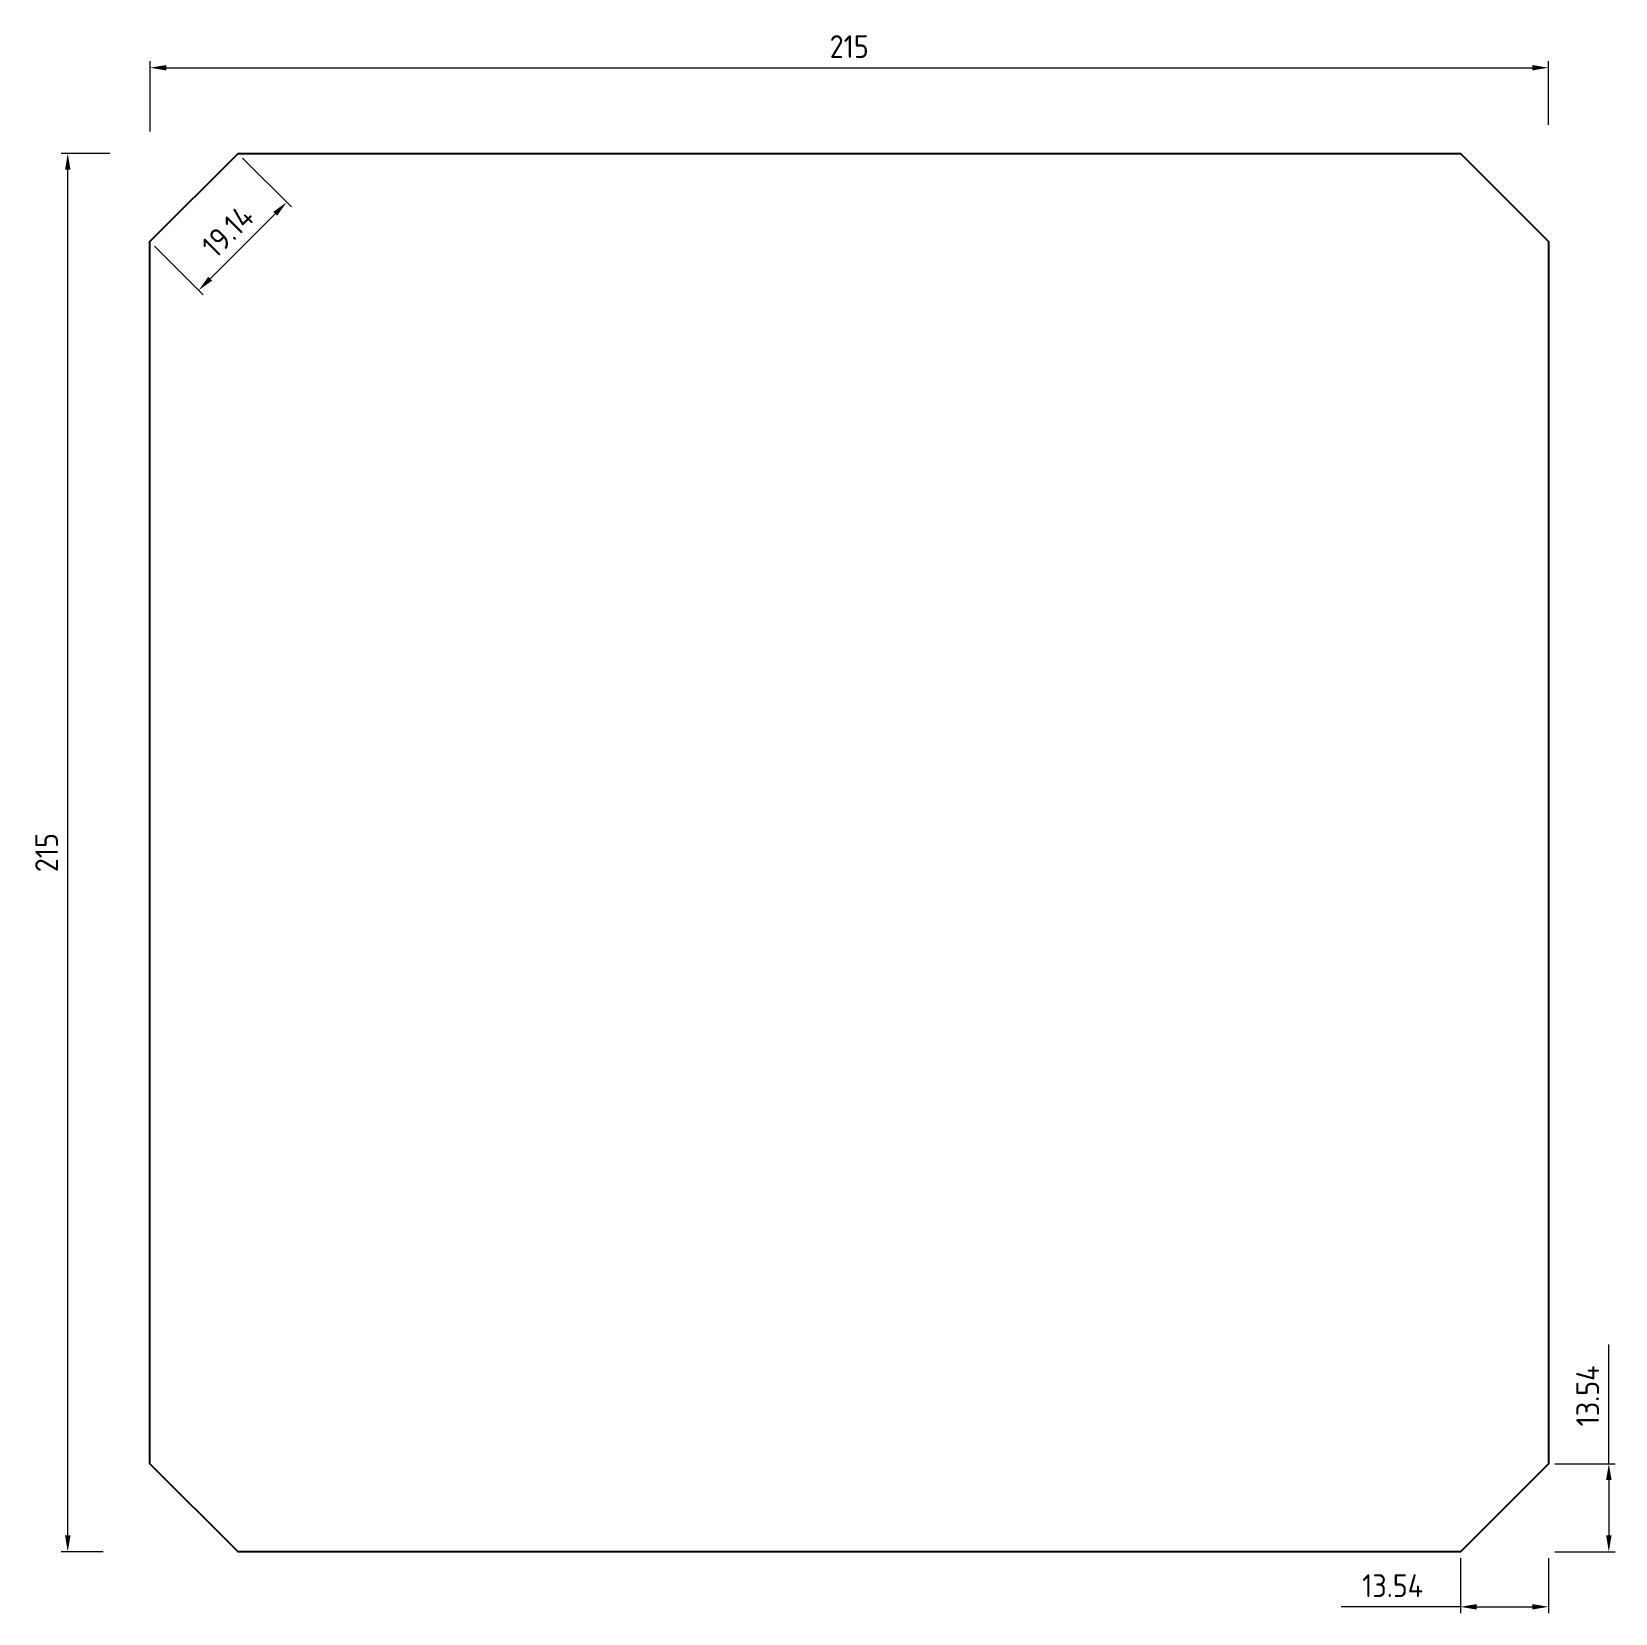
# Model space of a CAD drawing. Header units: millimetres. Extents: x 1070 to 1313, y 68 to 311.
import ezdxf

# ---------------------------------------------------------------- set-up
doc = ezdxf.new("R2010")
doc.units = ezdxf.units.MM
doc.layers.add('AM_4', color=7, linetype='Continuous', lineweight=25)
doc.layers.add('DIMENSION', color=7, linetype='Continuous', lineweight=9)
doc.styles.get("Standard").update_dxf_attribs({"font": 'ISOCP.SHX'})
doc.dimstyles.new('HUTIPRE', dxfattribs={"dimtxt": 3.5, "dimasz": 2.5, "dimexe": 1, "dimexo": 1, "dimgap": 1.5, "dimtad": 1, "dimdsep": 46, "dimtxsty": 'Standard', "dimcen": 0, "dimclrd": 7, "dimclre": 7, "dimclrt": 7, "dimadec": 0, "dimazin": 2, "dimtp": 0.1, "dimtm": 0.1, "dimtfac": 0.71, "dimtmove": 0, "dimatfit": 3, "dimfxl": 1, "dimlwd": -1, "dimlwe": -1, "dimarcsym": 0})

# ---------------------------------------------------------------- blocks, each defined once
blk = doc.blocks.new('*D44')
at = {"layer": 'Defpoints', "color": 0}
for p in [(1303.18, 305.69), (1088.18, 294.9), (1303.18, 295.89)]:
    blk.add_point(p, dxfattribs=at)
at = {"layer": 'DIMENSION', "color": 7}
for p, q in [((1088.18, 295.9), (1088.18, 306.69)), ((1090.68, 305.69), (1300.68, 305.69)), ((1303.18, 296.89), (1303.18, 306.69))]:
    blk.add_line(p, q, dxfattribs=at)
for points in [[(1090.68, 306.1), (1090.68, 305.27), (1088.18, 305.69)], [(1300.68, 305.27), (1300.68, 306.1), (1303.18, 305.69)]]:
    blk.add_solid(points, dxfattribs=at)
at = {"layer": 'DIMENSION', "color": 7, "insert": (1195.68, 308.94), "char_height": 3.5, "attachment_point": 5}
blk.add_mtext('215', dxfattribs=at)
blk = doc.blocks.new('*D48')
at = {"layer": 'Defpoints', "color": 0}
for p in [(1075.53, 292.5), (1082.98, 292.5), (1081.98, 77.5)]:
    blk.add_point(p, dxfattribs=at)
at = {"layer": 'DIMENSION', "color": 7}
for p, q in [((1081.98, 292.5), (1074.53, 292.5)), ((1075.53, 80), (1075.53, 290)), ((1080.98, 77.5), (1074.53, 77.5))]:
    blk.add_line(p, q, dxfattribs=at)
for points in [[(1075.95, 290), (1075.12, 290), (1075.53, 292.5)], [(1075.12, 80), (1075.95, 80), (1075.53, 77.5)]]:
    blk.add_solid(points, dxfattribs=at)
at = {"layer": 'DIMENSION', "color": 7, "insert": (1072.28, 185), "char_height": 3.5, "attachment_point": 5, "rotation": 90}
blk.add_mtext('215', dxfattribs=at)
blk = doc.blocks.new('*D58')
at = {"layer": 'Defpoints', "color": 0}
for p in [(1101.71, 292.5), (1109.2, 285.01), (1088.18, 278.96)]:
    blk.add_point(p, dxfattribs=at)
at = {"layer": 'DIMENSION', "color": 7}
for p, q in [((1102.42, 291.79), (1109.91, 284.3)), ((1097.43, 273.24), (1107.43, 283.24)), ((1088.88, 278.26), (1096.37, 270.77))]:
    blk.add_line(p, q, dxfattribs=at)
for points in [[(1107.73, 282.95), (1107.14, 283.54), (1109.2, 285.01)], [(1097.14, 273.54), (1097.73, 272.95), (1095.66, 271.48)]]:
    blk.add_solid(points, dxfattribs=at)
at = {"layer": 'DIMENSION', "color": 7, "insert": (1100.13, 280.54), "char_height": 3.5, "attachment_point": 5, "rotation": 45}
blk.add_mtext('19.14', dxfattribs=at)
blk = doc.blocks.new('*D64')
at = {"layer": 'Defpoints', "color": 0}
for p in [(1289.64, 77.5), (1303.18, 77.5), (1303.18, 69.03)]:
    blk.add_point(p, dxfattribs=at)
at = {"layer": 'DIMENSION', "color": 7}
for p, q in [((1289.64, 76.5), (1289.64, 68.03)), ((1303.18, 76.5), (1303.18, 68.03)), ((1289.64, 69.03), (1271.31, 69.03)), ((1292.14, 69.03), (1300.68, 69.03))]:
    blk.add_line(p, q, dxfattribs=at)
for points in [[(1292.14, 69.45), (1292.14, 68.61), (1289.64, 69.03)], [(1300.68, 68.61), (1300.68, 69.45), (1303.18, 69.03)]]:
    blk.add_solid(points, dxfattribs=at)
at = {"layer": 'DIMENSION', "color": 7, "insert": (1279.22, 72.28), "char_height": 3.5, "attachment_point": 5}
blk.add_mtext('13.54', dxfattribs=at)
blk = doc.blocks.new('*D69')
at = {"layer": 'Defpoints', "color": 0}
for p in [(1303.18, 91.04), (1303.18, 77.5), (1312.46, 77.5)]:
    blk.add_point(p, dxfattribs=at)
at = {"layer": 'DIMENSION', "color": 7}
for p, q in [((1312.46, 91.04), (1312.46, 109.37)), ((1304.18, 91.04), (1313.46, 91.04)), ((1312.46, 88.54), (1312.46, 80)), ((1304.18, 77.5), (1313.46, 77.5))]:
    blk.add_line(p, q, dxfattribs=at)
for points in [[(1312.88, 88.54), (1312.05, 88.54), (1312.46, 91.04)], [(1312.05, 80), (1312.88, 80), (1312.46, 77.5)]]:
    blk.add_solid(points, dxfattribs=at)
at = {"layer": 'DIMENSION', "color": 7, "insert": (1309.21, 101.45), "char_height": 3.5, "attachment_point": 5, "rotation": 90}
blk.add_mtext('13.54', dxfattribs=at)

msp = doc.modelspace()

# ---------------------------------------------------------------- linework, layer by layer
at = {"layer": 'AM_4'}
msp.add_lwpolyline([(1088.176, 278.964), (1101.711, 292.5), (1289.64, 292.5), (1303.176, 278.964), (1303.176, 91.036), (1289.64, 77.5), (1101.711, 77.5), (1088.176, 91.036)], close=True, dxfattribs=at)

# ---------------------------------------------------------------- dimensions: what is measured, and where the dimension line sits
at = {"layer": 'DIMENSION'}
dim = msp.add_linear_dim(base=(1303.176, 305.686), p1=(1088.176, 294.904), p2=(1303.176, 295.885), dimstyle='HUTIPRE', override={"dimlfac": 1, "dimtxsty": 'Standard', "dimsah": 1, "dimtolj": 0}, dxfattribs=at)
dim.commit()
dim.dimension.update_dxf_attribs({"geometry": '*D44', "text_midpoint": (1195.676, 308.936)})
for base, p1, p2, angle, picture, middle in [((1075.533, 292.5), (1081.976, 77.5), (1082.976, 292.5), 90, '*D48', (1072.283, 185)), ((1109.2, 285.011), (1088.176, 278.964), (1101.711, 292.5), 45, '*D58', (1100.134, 280.542))]:
    dim = msp.add_linear_dim(base=base, p1=p1, p2=p2, angle=angle, dimstyle='HUTIPRE', override={"dimlfac": 1, "dimtxsty": 'Standard', "dimsah": 1, "dimtolj": 0}, dxfattribs=at)
    dim.commit()
    dim.dimension.update_dxf_attribs({"geometry": picture, "text_midpoint": middle})
dim = msp.add_linear_dim(base=(1312.463, 77.5), p1=(1303.176, 91.036), p2=(1303.176, 77.5), angle=90, dimstyle='HUTIPRE', override={"dimlfac": 1, "dimtxsty": 'Standard', "dimsah": 1, "dimtolj": 0}, dxfattribs=at)
dim.commit()
dim.dimension.update_dxf_attribs({"geometry": '*D69', "text_midpoint": (1312.463, 101.452), "dimtype": 160})
dim = msp.add_linear_dim(base=(1303.176, 69.029), p1=(1289.64, 77.5), p2=(1303.176, 77.5), dimstyle='HUTIPRE', override={"dimlfac": 1, "dimtxsty": 'Standard', "dimsah": 1, "dimtolj": 0}, dxfattribs=at)
dim.commit()
dim.dimension.update_dxf_attribs({"geometry": '*D64', "text_midpoint": (1279.223, 69.029), "dimtype": 160})

doc.saveas('drawing.dxf')
